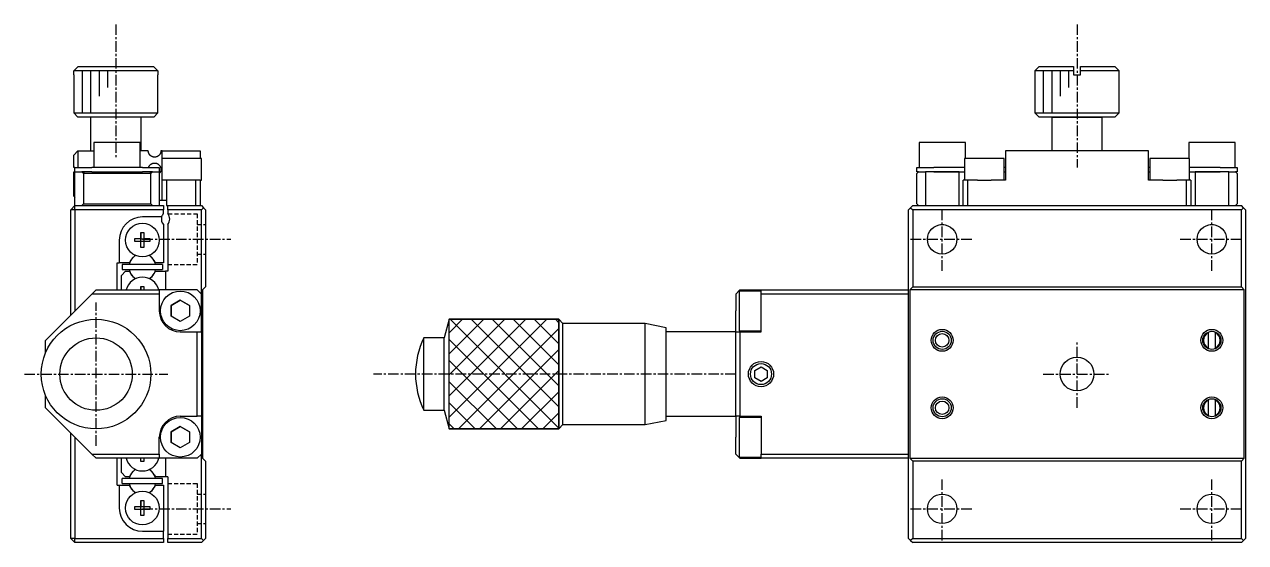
# Model space of a CAD drawing. Extents: x 10 to 365, y 10 to 240.
# Drawn here: x 220.2 to 365.2, y 121.8 to 183.2 of the extents above; entities that cross this region are included whole.
import ezdxf

# ---------------------------------------------------------------- set-up
doc = ezdxf.new("R2010")
doc.units = 0
doc.linetypes.add('CENTER', pattern=[2, 1.25, -0.25, 0.25, -0.25])
doc.linetypes.add('DASHED', pattern=[0.75, 0.5, -0.25])
doc.layers.get('0').update_dxf_attribs({"linetype": 'CONTINUOUS'})
doc.layers.add('CENTER', color=1, linetype='CENTER')

msp = doc.modelspace()

# ---------------------------------------------------------------- linework, layer by layer
at = {"color": 7, "linetype": 'CONTINUOUS'}
for p, q in [((226.116025, 177.75), (226.617813, 178.25)), ((226.617813, 178.25), (235.582186, 178.25)), ((235.582186, 178.25), (236.083974, 177.75)), ((340.655074, 178.25), (340.155074, 177.75)), ((340.655074, 178.25), (344.755074, 178.25)), ((344.755074, 178.25), (344.755074, 177.75)), ((345.555074, 178.25), (349.655074, 178.25)), ((345.555074, 177.75), (345.555074, 178.25)), ((350.155074, 177.75), (349.655074, 178.25)), ((226.099999, 177.25), (226.116025, 177.25)), ((226.099999, 177.25), (226.099999, 172.75)), ((236.083974, 177.75), (226.116025, 177.75)), ((226.116025, 177.25), (226.116025, 177.75)), ((236.083974, 177.75), (236.083974, 177.25)), ((236.083974, 177.25), (236.099999, 177.25)), ((236.099999, 172.75), (236.099999, 177.25)), ((344.755074, 177.75), (340.155074, 177.75)), ((340.155074, 177.75), (340.155074, 172.75)), ((344.755074, 177.75), (344.755074, 177.25)), ((344.755074, 177.25), (345.555074, 177.25)), ((350.155074, 177.75), (345.555074, 177.75)), ((345.555074, 177.25), (345.555074, 177.75)), ((350.155074, 172.75), (350.155074, 177.75)), ((226.099999, 172.75), (236.099999, 172.75)), ((226.099999, 172.75), (226.599999, 172.25)), ((235.599999, 172.25), (236.099999, 172.75)), ((340.155074, 172.75), (345.155074, 172.75)), ((340.155074, 172.75), (340.655074, 172.25)), ((345.155074, 172.75), (350.155074, 172.75)), ((349.655074, 172.25), (350.155074, 172.75)), ((235.599999, 172.25), (226.599999, 172.25)), ((228.099999, 172.25), (228.099999, 168.25)), ((234.099999, 168.25), (234.099999, 172.25)), ((342.155074, 172.25), (340.655074, 172.25)), ((345.155074, 172.25), (340.655074, 172.25)), ((348.155074, 172.25), (342.155074, 172.25)), ((342.155074, 172.25), (345.155074, 172.25)), ((342.155074, 172.25), (342.155074, 168.25)), ((349.655074, 172.25), (345.155074, 172.25)), ((345.155074, 172.25), (348.155074, 172.25)), ((349.655074, 172.25), (348.155074, 172.25)), ((348.155074, 168.25), (348.155074, 172.25)), ((226.6, 168.25), (226.1, 167.75)), ((226.6, 168.25), (226.6, 166.25)), ((226.6, 168.25), (228.499999, 168.25)), ((233.999999, 169.25), (228.499999, 169.25)), ((228.499999, 169.25), (228.499999, 166.25)), ((233.999999, 166.25), (233.999999, 169.25)), ((234.95, 168.25), (233.999999, 168.25)), ((234.950794, 168.215506), (234.95, 168.25)), ((234.953171, 168.181104), (234.950794, 168.215506)), ((234.957073, 168.14724), (234.953171, 168.181104)), ((234.962499, 168.113642), (234.957073, 168.14724)), ((234.966837, 168.091975), (234.962499, 168.113642)), ((234.971802, 168.070479), (234.966837, 168.091975)), ((236.434868, 168.100104), (236.430973, 168.082135)), ((236.437492, 168.113601), (236.434868, 168.100104)), ((236.439916, 168.127432), (236.437492, 168.113601)), ((236.442121, 168.141581), (236.439916, 168.127432)), ((236.444089, 168.156031), (236.442121, 168.141581)), ((236.44542, 168.167282), (236.444089, 168.156031)), ((236.446595, 168.178746), (236.44542, 168.167282)), ((236.447607, 168.190388), (236.446595, 168.178746)), ((236.44845, 168.20217), (236.447607, 168.190388)), ((236.449118, 168.214059), (236.44845, 168.20217)), ((236.449603, 168.226017), (236.449118, 168.214059)), ((236.449899, 168.238009), (236.449603, 168.226017)), ((236.45, 168.25), (236.449899, 168.238009)), ((236.6, 168.25), (236.45, 168.25)), ((236.6, 168.25), (241.099999, 168.25)), ((236.6, 167.35), (236.6, 168.25)), ((241.099999, 168.25), (241.099999, 167.35)), ((329.155074, 169.25), (326.405074, 169.25)), ((326.405074, 169.25), (326.405074, 166.25)), ((331.905074, 169.25), (329.155074, 169.25)), ((331.905074, 167.35), (331.905074, 169.25)), ((343.905074, 168.25), (336.655074, 168.25)), ((336.655074, 168.25), (336.655074, 164.75)), ((346.405074, 168.25), (343.905074, 168.25)), ((353.655074, 168.25), (346.405074, 168.25)), ((353.655074, 164.75), (353.655074, 168.25)), ((361.155074, 169.25), (358.405074, 169.25)), ((358.405074, 169.25), (358.405074, 167.35)), ((363.905074, 169.25), (361.155074, 169.25)), ((363.905074, 166.25), (363.905074, 169.25)), ((226.1, 166.25), (226.1, 167.75)), ((234.978933, 168.043696), (234.971802, 168.070479)), ((234.987029, 168.017253), (234.978933, 168.043696)), ((234.996059, 167.991218), (234.987029, 168.017253)), ((235.005827, 167.966057), (234.996059, 167.991218)), ((235.016456, 167.941346), (235.005827, 167.966057)), ((235.02791, 167.91714), (235.016456, 167.941346)), ((235.037375, 167.898676), (235.02791, 167.91714)), ((235.047309, 167.880548), (235.037375, 167.898676)), ((235.059594, 167.859642), (235.047309, 167.880548)), ((235.072486, 167.839238), (235.059594, 167.859642)), ((235.08595, 167.819369), (235.072486, 167.839238)), ((235.10688, 167.79097), (235.08595, 167.819369)), ((235.128919, 167.763824), (235.10688, 167.79097)), ((235.147705, 167.742586), (235.128919, 167.763824)), ((235.167125, 167.722228), (235.147705, 167.742586)), ((235.18711, 167.702785), (235.167125, 167.722228)), ((235.205345, 167.686247), (235.18711, 167.702785)), ((235.223957, 167.670445), (235.205345, 167.686247)), ((235.221297, 166.62736), (235.243162, 166.64481)), ((235.250023, 167.649983), (235.223957, 167.670445)), ((235.243162, 166.64481), (235.265432, 166.66127)), ((235.276639, 167.630916), (235.250023, 167.649983)), ((235.265432, 166.66127), (235.296002, 166.681888)), ((235.303461, 167.613402), (235.276639, 167.630916)), ((235.296002, 166.681888), (235.327106, 166.700729)), ((235.330656, 167.597248), (235.303461, 167.613402)), ((235.327106, 166.700729), (235.358592, 166.717788)), ((235.357834, 167.5826), (235.330656, 167.597248)), ((235.385228, 167.569251), (235.357834, 167.5826)), ((235.358592, 166.717788), (235.382654, 166.729553)), ((235.382654, 166.729553), (235.406837, 166.74033)), ((235.412545, 167.557274), (235.385228, 167.569251)), ((235.406837, 166.74033), (235.437942, 166.752726)), ((235.439949, 167.546527), (235.412545, 167.557274)), ((235.437942, 166.752726), (235.469107, 166.763574)), ((235.461195, 167.539034), (235.439949, 167.546527)), ((235.482436, 167.532249), (235.461195, 167.539034)), ((235.469107, 166.763574), (235.500231, 166.772906)), ((235.513295, 167.523611), (235.482436, 167.532249)), ((235.500231, 166.772906), (235.538799, 166.782471)), ((235.544043, 167.516395), (235.513295, 167.523611)), ((235.538799, 166.782471), (235.577102, 166.789862)), ((235.574602, 167.510557), (235.544043, 167.516395)), ((235.619514, 167.504331), (235.574602, 167.510557)), ((235.577102, 166.789862), (235.61127, 166.794733)), ((235.61127, 166.794733), (235.645077, 166.797986)), ((235.663777, 167.500875), (235.619514, 167.504331)), ((235.645077, 166.797986), (235.678635, 166.799696)), ((235.70311, 167.500006), (235.663777, 167.500875)), ((235.678635, 166.799696), (235.72232, 166.799668)), ((235.731811, 167.500675), (235.70311, 167.500006)), ((235.72232, 166.799668), (235.76535, 166.797147)), ((235.773857, 167.503645), (235.731811, 167.500675)), ((235.76535, 166.797147), (235.807374, 166.792274)), ((235.814921, 167.508857), (235.773857, 167.503645)), ((235.807374, 166.792274), (235.848815, 166.785088)), ((235.86744, 167.51893), (235.814921, 167.508857)), ((235.848815, 166.785088), (235.889115, 166.775765)), ((235.918068, 167.532402), (235.86744, 167.51893)), ((235.889115, 166.775765), (235.928666, 166.764291)), ((235.966023, 167.548764), (235.918068, 167.532402)), ((235.928666, 166.764291), (235.966984, 166.75087)), ((236.012035, 167.567993), (235.966023, 167.548764)), ((235.966984, 166.75087), (236.004227, 166.735526)), ((236.004227, 166.735526), (236.049866, 166.713396)), ((236.055619, 167.58967), (236.012035, 167.567993)), ((236.049866, 166.713396), (236.093655, 166.688386)), ((236.097258, 167.613851), (236.055619, 167.58967)), ((236.093655, 166.688386), (236.135309, 166.660742)), ((236.135772, 167.639588), (236.097258, 167.613851)), ((236.135309, 166.660742), (236.175286, 166.630176)), ((236.172447, 167.667511), (236.135772, 167.639588)), ((236.207013, 167.697335), (236.172447, 167.667511)), ((236.239764, 167.729275), (236.207013, 167.697335)), ((236.270378, 167.762998), (236.239764, 167.729275)), ((236.299194, 167.798928), (236.270378, 167.762998)), ((236.325957, 167.836862), (236.299194, 167.798928)), ((236.350879, 167.877367), (236.325957, 167.836862)), ((236.364734, 167.902677), (236.350879, 167.877367)), ((236.377895, 167.929122), (236.364734, 167.902677)), ((236.390319, 167.956812), (236.377895, 167.929122)), ((236.399022, 167.978203), (236.390319, 167.956812)), ((236.407277, 168.000461), (236.399022, 167.978203)), ((236.415035, 168.023658), (236.407277, 168.000461)), ((236.422248, 168.047867), (236.415035, 168.023658)), ((236.426755, 168.064727), (236.422248, 168.047867)), ((236.430973, 168.082135), (236.426755, 168.064727)), ((241.249999, 167.35), (236.549999, 167.35)), ((236.549999, 167.35), (236.549999, 164.75)), ((241.249999, 164.75), (241.249999, 167.35)), ((334.155074, 167.35), (331.805074, 167.35)), ((331.805074, 167.35), (331.805074, 164.75)), ((336.505074, 167.35), (334.155074, 167.35)), ((336.505074, 164.75), (336.505074, 167.35)), ((356.155074, 167.35), (353.805074, 167.35)), ((353.805074, 167.35), (353.805074, 164.75)), ((358.505074, 167.35), (356.155074, 167.35)), ((358.505074, 164.75), (358.505074, 167.35)), ((226.25, 166.25), (226.1, 166.25)), ((226.1, 162.85), (226.1, 165.75)), ((226.1, 165.75), (226.249999, 165.75)), ((226.249999, 161.75), (226.249999, 165.75)), ((226.249999, 165.75), (227.049999, 165.75)), ((226.25, 165.75), (226.25, 166.25)), ((226.25, 166.25), (228.25, 166.25)), ((227.249999, 165.55), (227.049999, 165.75)), ((227.049999, 165.75), (227.37822, 165.75)), ((227.37822, 165.75), (227.049999, 165.75)), ((235.249999, 165.55), (227.249999, 165.55)), ((227.249999, 165.55), (227.249999, 161.95)), ((228.25, 165.75), (227.37822, 165.75)), ((234.249999, 166.25), (228.25, 166.25)), ((228.25, 165.75), (234.249999, 165.75)), ((234.249999, 166.25), (236.249999, 166.25)), ((235.121779, 165.75), (234.249999, 165.75)), ((234.977158, 166.25), (234.984773, 166.275719)), ((234.984773, 166.275719), (234.993279, 166.301087)), ((234.993279, 166.301087), (235.002648, 166.326046)), ((235.002648, 166.326046), (235.012046, 166.348695)), ((235.012046, 166.348695), (235.022144, 166.370953)), ((235.022144, 166.370953), (235.032913, 166.392777)), ((235.032913, 166.392777), (235.045711, 166.416612)), ((235.045711, 166.416612), (235.059292, 166.439862)), ((235.059292, 166.439862), (235.073612, 166.462478)), ((235.073612, 166.462478), (235.088172, 166.483781)), ((235.088172, 166.483781), (235.103366, 166.504453)), ((235.103366, 166.504453), (235.119149, 166.524461)), ((235.119149, 166.524461), (235.141865, 166.550984)), ((235.121779, 165.75), (235.449999, 165.75)), ((235.449999, 165.75), (235.121779, 165.75)), ((235.141865, 166.550984), (235.165548, 166.576176)), ((235.165548, 166.576176), (235.183702, 166.594)), ((235.183702, 166.594), (235.202302, 166.611067)), ((235.202302, 166.611067), (235.221297, 166.62736)), ((235.449999, 165.75), (235.249999, 165.55)), ((235.249999, 161.95), (235.249999, 165.55)), ((235.449999, 165.75), (236.249999, 165.75)), ((236.175286, 166.630176), (236.213069, 166.597047)), ((236.213069, 166.597047), (236.249068, 166.560908)), ((236.249068, 166.560908), (236.282804, 166.522059)), ((236.249999, 166.25), (236.249999, 165.75)), ((236.249999, 165.75), (236.249999, 161.75)), ((236.25787, 165.548717), (236.250186, 165.540299)), ((236.289732, 165.586626), (236.25787, 165.548717)), ((236.282804, 166.522059), (236.314432, 166.480084)), ((236.319311, 165.626971), (236.289732, 165.586626)), ((236.314432, 166.480084), (236.333088, 166.452117)), ((236.338003, 165.655725), (236.319311, 165.626971)), ((236.333088, 166.452117), (236.350831, 166.42272)), ((236.355702, 165.685921), (236.338003, 165.655725)), ((236.350831, 166.42272), (236.367582, 166.39181)), ((236.36899, 165.710948), (236.355702, 165.685921)), ((236.367582, 166.39181), (236.38334, 166.359104)), ((236.381609, 165.737089), (236.36899, 165.710948)), ((236.393515, 165.764455), (236.381609, 165.737089)), ((236.38334, 166.359104), (236.390783, 166.342094)), ((236.390783, 166.342094), (236.397936, 166.324563)), ((236.402731, 165.787946), (236.393515, 165.764455)), ((236.397936, 166.324563), (236.407074, 166.300101)), ((236.4114, 165.812486), (236.402731, 165.787946)), ((236.407074, 166.300101), (236.415618, 166.274488)), ((236.419462, 165.838166), (236.4114, 165.812486)), ((236.415618, 166.274488), (236.423494, 166.247624)), ((236.424201, 165.854979), (236.419462, 165.838166)), ((236.423494, 166.247624), (236.427211, 166.233475)), ((236.428667, 165.872387), (236.424201, 165.854979)), ((236.427211, 166.233475), (236.430724, 166.218943)), ((236.43282, 165.890383), (236.428667, 165.872387)), ((236.430724, 166.218943), (236.434014, 166.20402)), ((236.436621, 165.908964), (236.43282, 165.890383)), ((236.434014, 166.20402), (236.436661, 166.190808)), ((236.440032, 165.928126), (236.436621, 165.908964)), ((236.436661, 166.190808), (236.439122, 166.177251)), ((236.439122, 166.177251), (236.441377, 166.16337)), ((236.443012, 165.947864), (236.440032, 165.928126)), ((236.441377, 166.16337), (236.443408, 166.14919)), ((236.444638, 165.960507), (236.443012, 165.947864)), ((236.443408, 166.14919), (236.445196, 166.134734)), ((236.446071, 165.973411), (236.444638, 165.960507)), ((236.445196, 166.134734), (236.446723, 166.120024)), ((236.4473, 165.986533), (236.446071, 165.973411)), ((236.446723, 166.120024), (236.447694, 166.108695)), ((236.448312, 165.999828), (236.4473, 165.986533)), ((236.447694, 166.108695), (236.448499, 166.097191)), ((236.449096, 166.013254), (236.448312, 165.999828)), ((236.448499, 166.097191), (236.449134, 166.085554)), ((236.44964, 166.026766), (236.449096, 166.013254)), ((236.449134, 166.085554), (236.449596, 166.073823)), ((236.449596, 166.073823), (236.449881, 166.062039)), ((236.449906, 166.03847), (236.44964, 166.026766)), ((236.449881, 166.062039), (236.449985, 166.050241)), ((236.449985, 166.050241), (236.449906, 166.03847)), ((326.155074, 165.75), (326.155074, 166.25)), ((326.155074, 166.25), (328.155074, 166.25)), ((326.355074, 165.75), (326.155074, 165.55)), ((326.355074, 165.75), (326.155074, 165.75)), ((326.155074, 161.95), (326.155074, 165.55)), ((326.355074, 165.75), (327.155074, 165.75)), ((327.155074, 165.75), (327.155074, 161.75)), ((328.155074, 165.75), (327.155074, 165.75)), ((328.155074, 165.75), (327.155074, 165.75)), ((331.805074, 166.25), (328.155074, 166.25)), ((331.155074, 165.75), (328.155074, 165.75)), ((328.155074, 165.75), (331.155074, 165.75)), ((331.155074, 161.75), (331.155074, 165.75)), ((331.155074, 165.75), (331.805074, 165.75)), ((336.655074, 166.25), (336.505074, 166.25)), ((336.505074, 165.75), (336.655074, 165.75)), ((353.805074, 166.25), (353.655074, 166.25)), ((353.655074, 165.75), (353.805074, 165.75)), ((362.155074, 166.25), (358.505074, 166.25)), ((358.505074, 165.75), (359.155074, 165.75)), ((359.155074, 165.75), (359.155074, 161.75)), ((362.155074, 165.75), (359.155074, 165.75)), ((359.155074, 165.75), (362.155074, 165.75)), ((362.155074, 166.25), (364.155074, 166.25)), ((363.155074, 165.75), (362.155074, 165.75)), ((363.155074, 165.75), (362.155074, 165.75)), ((363.155074, 165.75), (363.955074, 165.75)), ((363.155074, 161.75), (363.155074, 165.75)), ((364.155074, 165.55), (363.955074, 165.75)), ((364.155074, 165.75), (363.955074, 165.75)), ((364.155074, 166.25), (364.155074, 165.75)), ((364.155074, 165.55), (364.155074, 161.95)), ((236.549999, 164.75), (236.6, 164.75)), ((236.6, 162.35), (236.6, 164.75)), ((237.1, 164.75), (236.6, 164.75)), ((237.1, 164.75), (237.1, 162.35)), ((240.599999, 164.75), (237.1, 164.75)), ((240.599999, 161.75), (240.599999, 164.75)), ((241.099999, 164.75), (240.599999, 164.75)), ((241.099999, 164.75), (241.249999, 164.75)), ((241.099999, 164.75), (241.099999, 161.75)), ((331.655074, 161.75), (331.655074, 164.75)), ((332.155074, 164.75), (331.655074, 164.75)), ((332.155074, 164.75), (332.155074, 161.75)), ((333.328938, 164.75), (332.155074, 164.75)), ((333.328938, 164.75), (334.155074, 164.75)), ((334.155074, 164.75), (334.98121, 164.75)), ((336.655074, 164.75), (334.98121, 164.75)), ((355.328938, 164.75), (353.655074, 164.75)), ((355.328938, 164.75), (356.155074, 164.75)), ((356.155074, 164.75), (356.98121, 164.75)), ((358.155074, 164.75), (356.98121, 164.75)), ((358.155074, 161.75), (358.155074, 164.75)), ((358.655074, 164.75), (358.155074, 164.75)), ((358.655074, 164.75), (358.655074, 161.75)), ((226.1, 162.85), (226.249999, 162.7)), ((236.6, 162.35), (236.25, 162.35)), ((237.1, 162.35), (236.6, 162.35)), ((237.1, 162.35), (237.1, 161.75)), ((226.249999, 161.75), (225.749999, 161.25)), ((226.249999, 161.25), (225.749999, 161.25)), ((225.749999, 148.75), (225.749999, 161.25)), ((226.249999, 161.25), (226.249999, 161.75)), ((226.249999, 161.75), (236.749999, 161.75)), ((236.749999, 161.25), (226.249999, 161.25)), ((226.249999, 161.25), (226.249999, 149.25)), ((227.049999, 161.75), (227.249999, 161.95)), ((227.249999, 161.95), (235.249999, 161.95)), ((235.249999, 161.95), (235.449999, 161.75)), ((236.749999, 161.75), (236.749999, 161.25)), ((236.749999, 160.811438), (236.749999, 161.25)), ((237.1, 161.75), (237.249999, 161.75)), ((237.249999, 161.75), (241.249999, 161.75)), ((237.249999, 161.25), (237.249999, 161.75)), ((237.249999, 161.25), (237.249999, 160.811438)), ((241.249999, 161.25), (237.249999, 161.25)), ((241.249999, 161.75), (241.499999, 161.5)), ((241.499999, 161.5), (241.249999, 161.25)), ((241.249999, 151.25), (241.249999, 161.25)), ((241.499999, 161.5), (241.749999, 161.25)), ((241.749999, 161.25), (241.749999, 152.1)), ((325.405074, 161.5), (325.155074, 161.25)), ((325.155074, 151.25), (325.155074, 161.25)), ((325.655074, 161.75), (325.405074, 161.5)), ((325.405074, 161.5), (325.655074, 161.25)), ((325.655074, 161.75), (364.655074, 161.75)), ((364.655074, 161.25), (325.655074, 161.25)), ((325.655074, 161.25), (325.655074, 152.1)), ((326.155074, 161.95), (326.355074, 161.75)), ((363.955074, 161.75), (364.155074, 161.95)), ((364.905074, 161.5), (364.655074, 161.75)), ((364.905074, 161.5), (364.655074, 161.25)), ((364.655074, 152.1), (364.655074, 161.25)), ((365.155074, 161.25), (364.905074, 161.5)), ((365.155074, 161.25), (365.155074, 122.25)), ((236.531754, 160.4), (234.249999, 160.4)), ((236.749999, 159.488562), (236.749999, 154.95)), ((237.249999, 159.488562), (237.249999, 153.95)), ((328.95532, 159.488562), (329.354828, 159.488562)), ((360.95532, 159.488562), (361.354828, 159.488562)), ((234.069999, 158.536361), (234.429999, 158.536361)), ((234.069999, 157.83), (234.069999, 158.536361)), ((234.069999, 158.536361), (234.069999, 157.83)), ((234.429999, 158.536361), (234.429999, 157.83)), ((231.499999, 157.65), (231.499999, 154.95)), ((233.363638, 157.47), (233.363638, 157.83)), ((233.363638, 157.83), (234.069999, 157.83)), ((234.069999, 157.47), (233.363638, 157.47)), ((234.080372, 157.819628), (234.069999, 157.83)), ((234.080372, 157.480372), (234.069999, 157.47)), ((234.069999, 156.763639), (234.069999, 157.47)), ((234.069999, 156.763639), (234.069999, 157.47)), ((234.429999, 156.763639), (234.069999, 156.763639)), ((234.080372, 157.819628), (234.419627, 157.819628)), ((234.080372, 157.480372), (234.080372, 157.819628)), ((234.419627, 157.480372), (234.080372, 157.480372)), ((234.419627, 157.819628), (234.429999, 157.83)), ((234.419627, 157.819628), (234.419627, 157.480372)), ((234.419627, 157.480372), (234.429999, 157.47)), ((234.429999, 157.83), (235.136361, 157.83)), ((234.429999, 157.47), (234.429999, 156.763639)), ((235.136361, 157.47), (234.429999, 157.47)), ((235.136361, 157.83), (235.136361, 157.47)), ((232.84936, 155.210095), (232.699194, 154.95)), ((235.800805, 154.95), (235.650639, 155.210095)), ((231.249999, 154.95), (231.499999, 154.95)), ((231.249999, 151.75), (231.249999, 154.95)), ((232.699194, 154.95), (231.499999, 154.95)), ((232.249999, 153.95), (231.749999, 153.45)), ((231.85, 154.75), (231.85, 154.15)), ((236.649999, 154.75), (231.85, 154.75)), ((231.85, 154.15), (236.649999, 154.15)), ((232.249999, 153.95), (232.699194, 153.95)), ((232.699194, 153.95), (232.84936, 153.689905)), ((235.650639, 153.689905), (235.800805, 153.95)), ((236.749999, 154.95), (235.800805, 154.95)), ((235.800805, 153.95), (236.999999, 153.95)), ((236.649999, 154.75), (236.649999, 154.15)), ((236.999999, 153.95), (236.999999, 151.75)), ((237.249999, 153.95), (236.999999, 153.95)), ((231.749999, 151.75), (231.749999, 153.45)), ((228.25, 151.25), (222.75, 145.75)), ((228.25, 151.25), (228.75, 151.75)), ((236.25, 151.25), (228.25, 151.25)), ((228.75, 151.75), (236.25, 151.75)), ((234.069999, 152.136361), (234.429999, 152.136361)), ((234.069999, 151.75), (234.069999, 152.136361)), ((234.069999, 152.136361), (234.069999, 151.75)), ((234.429999, 152.136361), (234.429999, 151.716476)), ((236.25, 151.75), (236.25, 151.25)), ((240.749999, 151.75), (236.25, 151.75)), ((236.25, 151.25), (236.25, 149.25)), ((241.249999, 151.25), (240.749999, 151.75)), ((241.249999, 146.75), (241.249999, 151.25)), ((241.399999, 151.75), (241.749999, 152.1)), ((241.399999, 151.75), (241.399999, 131.75)), ((305.155074, 151.75), (304.655074, 151.25)), ((304.655074, 151.25), (304.655074, 149.25)), ((305.055074, 151.6), (305.055074, 149.25)), ((307.655074, 151.6), (305.055074, 151.6)), ((305.155074, 151.75), (307.655074, 151.75)), ((307.655074, 151.25), (307.655074, 151.75)), ((307.655074, 151.75), (325.155074, 151.75)), ((307.655074, 146.75), (307.655074, 151.25)), ((325.155074, 151.25), (307.655074, 151.25)), ((325.155074, 132.25), (325.155074, 151.25)), ((325.155074, 132.25), (325.155074, 151.25)), ((325.305074, 151.75), (325.655074, 152.1)), ((365.005074, 151.75), (325.305074, 151.75)), ((325.305074, 151.75), (325.305074, 131.75)), ((325.655074, 152.1), (364.655074, 152.1)), ((364.655074, 152.1), (365.005074, 151.75)), ((365.005074, 131.75), (365.005074, 151.75)), ((237.649999, 149.885085), (238.749999, 150.520171)), ((238.749999, 150.520171), (237.649999, 149.885085)), ((237.649999, 148.614915), (237.649999, 149.885085)), ((237.649999, 149.885085), (237.649999, 148.614915)), ((238.749999, 150.520171), (239.849999, 149.885085)), ((239.849999, 149.885085), (238.749999, 150.520171)), ((239.849999, 149.885085), (239.849999, 148.614915)), ((238.749999, 147.979829), (237.649999, 148.614915)), ((239.849999, 148.614915), (238.749999, 147.979829)), ((270.655067, 148.249999), (270.065579, 146.05)), ((270.655067, 148.249999), (283.655068, 148.249999)), ((270.655067, 135.250001), (270.655067, 148.249999)), ((283.655068, 141.750138), (283.655068, 148.249999)), ((284.15507, 147.749996), (283.655068, 148.249999)), ((283.655068, 148.249999), (283.655068, 135.250001)), ((304.655074, 146.75), (304.655074, 149.25)), ((305.055074, 149.25), (305.055074, 146.9)), ((238.749999, 146.75), (240.749999, 146.75)), ((240.749999, 136.75), (240.749999, 146.75)), ((240.749999, 146.75), (241.249999, 146.75)), ((241.249999, 146.75), (241.249999, 136.75)), ((284.15507, 141.750127), (284.15507, 147.749996)), ((293.905075, 147.749996), (284.15507, 147.749996)), ((293.905075, 141.750127), (293.905075, 147.749996)), ((296.405074, 147.249997), (293.905075, 147.749996)), ((296.405074, 141.750116), (296.405074, 147.249997)), ((304.655074, 146.75), (296.405074, 146.75)), ((304.655074, 136.75), (304.655074, 146.75)), ((304.655074, 146.75), (305.155074, 146.75)), ((305.055074, 146.9), (307.655074, 146.9)), ((305.155074, 146.75), (305.155074, 136.75)), ((305.155074, 146.75), (307.655074, 146.75)), ((360.755074, 146.748389), (360.755074, 146.666515)), ((360.755074, 144.833485), (360.755074, 146.666515)), ((361.555074, 146.666515), (361.555074, 146.748389)), ((361.555074, 146.666515), (361.555074, 144.833485)), ((222.75, 144.249997), (222.75, 145.75)), ((267.655068, 141.750091), (267.655068, 146.05)), ((270.065579, 146.05), (267.655068, 146.05)), ((270.065579, 141.750091), (270.065579, 146.05)), ((360.755074, 144.833485), (360.755074, 144.751611)), ((361.555074, 144.751611), (361.555074, 144.833485)), ((306.905074, 142.183013), (307.655074, 142.616025)), ((306.905074, 141.316987), (306.905074, 142.183013)), ((307.655074, 142.616025), (308.405074, 142.183013)), ((308.405074, 142.183013), (308.405074, 141.316987)), ((267.655068, 137.45), (267.655068, 141.750091)), ((270.065579, 137.45), (270.065579, 141.750091)), ((270.655067, 135.250001), (270.655067, 141.750138)), ((284.15507, 135.750004), (284.15507, 141.750127)), ((293.905075, 135.750004), (293.905075, 141.750127)), ((296.405074, 136.250003), (296.405074, 141.750116)), ((307.655074, 140.883975), (306.905074, 141.316987)), ((308.405074, 141.316987), (307.655074, 140.883975)), ((222.75, 137.75), (222.75, 139.250003)), ((222.75, 137.75), (228.25, 132.25)), ((360.755074, 138.748389), (360.755074, 138.666515)), ((360.755074, 136.833485), (360.755074, 138.666515)), ((361.555074, 138.666515), (361.555074, 138.748389)), ((361.555074, 138.666515), (361.555074, 136.833485)), ((238.749999, 136.75), (240.749999, 136.75)), ((241.249999, 136.75), (240.749999, 136.75)), ((241.249999, 136.75), (241.249999, 132.25)), ((267.655068, 137.45), (270.065579, 137.45)), ((270.065579, 137.45), (270.655067, 135.250001)), ((293.905075, 135.750004), (296.405074, 136.250003)), ((296.405074, 136.75), (304.655074, 136.75)), ((305.155074, 136.75), (304.655074, 136.75)), ((304.655074, 136.75), (304.655074, 134.25)), ((305.055074, 136.6), (305.055074, 134.25)), ((307.655074, 136.6), (305.055074, 136.6)), ((305.155074, 136.75), (307.655074, 136.75)), ((307.655074, 136.75), (307.655074, 132.25)), ((360.755074, 136.833485), (360.755074, 136.751611)), ((361.555074, 136.751611), (361.555074, 136.833485)), ((237.649999, 134.885085), (238.749999, 135.520171)), ((238.749999, 135.520171), (237.649999, 134.885085)), ((237.649999, 133.614915), (237.649999, 134.885085)), ((237.649999, 134.885085), (237.649999, 133.614915)), ((238.749999, 135.520171), (239.849999, 134.885085)), ((239.849999, 134.885085), (238.749999, 135.520171)), ((239.849999, 134.885085), (239.849999, 133.614915)), ((283.655068, 135.250001), (270.655067, 135.250001)), ((283.655068, 135.250001), (284.15507, 135.750004)), ((284.15507, 135.750004), (293.905075, 135.750004)), ((225.749999, 122.25), (225.749999, 134.75)), ((226.249999, 134.25), (226.249999, 122.25)), ((236.25, 132.25), (236.25, 134.25)), ((238.749999, 132.979829), (237.649999, 133.614915)), ((239.849999, 133.614915), (238.749999, 132.979829)), ((304.655074, 132.25), (304.655074, 134.25)), ((305.055074, 134.25), (305.055074, 131.9)), ((228.25, 132.25), (236.25, 132.25)), ((228.75, 131.75), (228.25, 132.25)), ((236.25, 132.25), (236.25, 131.75)), ((240.749999, 131.75), (241.249999, 132.25)), ((241.249999, 122.25), (241.249999, 132.25)), ((304.655074, 132.25), (305.155074, 131.75)), ((305.055074, 131.9), (307.655074, 131.9)), ((307.655074, 132.25), (325.155074, 132.25)), ((307.655074, 131.75), (307.655074, 132.25)), ((325.155074, 122.25), (325.155074, 132.25)), ((236.25, 131.75), (228.75, 131.75)), ((231.249999, 128.55), (231.249999, 131.75)), ((231.749999, 130.05), (231.749999, 131.75)), ((234.069999, 131.363639), (234.069999, 131.75)), ((234.069999, 131.363639), (234.069999, 131.75)), ((234.429999, 131.363639), (234.069999, 131.363639)), ((234.429999, 131.783524), (234.429999, 131.363639)), ((240.749999, 131.75), (236.25, 131.75)), ((236.999999, 131.75), (236.999999, 129.55)), ((241.749999, 131.4), (241.399999, 131.75)), ((241.749999, 131.4), (241.749999, 122.25)), ((305.155074, 131.75), (307.655074, 131.75)), ((325.155074, 131.75), (307.655074, 131.75)), ((325.655074, 131.4), (325.305074, 131.75)), ((325.305074, 131.75), (365.005074, 131.75)), ((325.655074, 131.4), (325.655074, 122.25)), ((364.655074, 131.4), (325.655074, 131.4)), ((365.005074, 131.75), (364.655074, 131.4)), ((364.655074, 122.25), (364.655074, 131.4)), ((231.749999, 130.05), (232.249999, 129.55)), ((231.85, 128.75), (231.85, 129.35)), ((236.649999, 129.35), (231.85, 129.35)), ((232.699194, 129.55), (232.249999, 129.55)), ((232.699194, 129.55), (232.84936, 129.810095)), ((235.650639, 129.810095), (235.800805, 129.55)), ((236.999999, 129.55), (235.800805, 129.55)), ((236.649999, 128.75), (236.649999, 129.35)), ((237.249999, 129.55), (236.999999, 129.55)), ((237.249999, 129.55), (237.249999, 122.25)), ((231.249999, 128.55), (231.499999, 128.55)), ((231.499999, 128.55), (231.499999, 125.85)), ((231.499999, 128.55), (232.699194, 128.55)), ((231.85, 128.75), (236.649999, 128.75)), ((232.84936, 128.289905), (232.699194, 128.55)), ((235.800805, 128.55), (235.650639, 128.289905)), ((235.800805, 128.55), (236.749999, 128.55)), ((236.749999, 128.55), (236.749999, 123.1)), ((234.069999, 126.736361), (234.429999, 126.736361)), ((234.069999, 126.03), (234.069999, 126.736361)), ((234.069999, 126.736361), (234.069999, 126.03)), ((234.429999, 126.736361), (234.429999, 126.03)), ((233.363638, 125.67), (233.363638, 126.03)), ((233.363638, 126.03), (234.069999, 126.03)), ((234.069999, 125.67), (233.363638, 125.67)), ((234.080372, 126.019628), (234.069999, 126.03)), ((234.080372, 125.680372), (234.069999, 125.67)), ((234.069999, 124.963639), (234.069999, 125.67)), ((234.069999, 124.963639), (234.069999, 125.67)), ((234.429999, 124.963639), (234.069999, 124.963639)), ((234.080372, 126.019628), (234.419627, 126.019628)), ((234.080372, 125.680372), (234.080372, 126.019628)), ((234.419627, 125.680372), (234.080372, 125.680372)), ((234.419627, 126.019628), (234.429999, 126.03)), ((234.419627, 126.019628), (234.419627, 125.680372)), ((234.419627, 125.680372), (234.429999, 125.67)), ((234.429999, 126.03), (235.136361, 126.03)), ((234.429999, 125.67), (234.429999, 124.963639)), ((235.136361, 125.67), (234.429999, 125.67)), ((235.136361, 126.03), (235.136361, 125.67)), ((226.249999, 122.25), (225.749999, 122.25)), ((226.249999, 121.75), (225.749999, 122.25)), ((226.249999, 122.25), (236.749999, 122.25)), ((226.249999, 121.75), (226.249999, 122.25)), ((236.749999, 121.75), (226.249999, 121.75)), ((234.249999, 123.1), (236.749999, 123.1)), ((236.749999, 122.25), (236.749999, 123.1)), ((236.749999, 122.25), (236.749999, 121.75)), ((237.249999, 122.25), (241.249999, 122.25)), ((237.249999, 121.75), (237.249999, 122.25)), ((241.249999, 121.75), (237.249999, 121.75)), ((241.249999, 122.25), (241.499999, 122)), ((241.499999, 122), (241.249999, 121.75)), ((241.749999, 122.25), (241.499999, 122)), ((325.155074, 122.25), (325.405074, 122)), ((325.655074, 122.25), (325.405074, 122)), ((325.405074, 122), (325.655074, 121.75)), ((325.655074, 122.25), (364.655074, 122.25)), ((364.655074, 121.75), (325.655074, 121.75)), ((364.655074, 122.25), (364.905074, 122)), ((364.655074, 121.75), (364.905074, 122)), ((364.905074, 122), (365.155074, 122.25))]:
    msp.add_line(p, q, dxfattribs=at)
at = {"color": 3, "linetype": 'CONTINUOUS'}
for p, q in [((227.099999, 177.75), (227.099999, 172.75)), ((228.099999, 177.75), (228.099999, 172.75)), ((229.099999, 177.75), (229.099999, 174.75)), ((230.099999, 177.75), (230.099999, 175.75)), ((341.155074, 177.75), (341.155074, 172.75)), ((342.155074, 177.75), (342.155074, 172.75)), ((343.155074, 177.75), (343.155074, 174.75)), ((344.155074, 177.75), (344.155074, 175.75)), ((270.655067, 141.750138), (270.655067, 148.249999)), ((283.655068, 148.249999), (270.655067, 148.249999)), ((270.655067, 146.655067), (272.249999, 148.249999)), ((270.655067, 144.155067), (274.749999, 148.249999)), ((270.655067, 141.655067), (277.249999, 148.249999)), ((270.655067, 139.155067), (279.749999, 148.249999)), ((270.655067, 136.655067), (282.249999, 148.249999)), ((270.750001, 148.249999), (283.655068, 135.344932)), ((273.250001, 148.249999), (283.655068, 137.844932)), ((275.750001, 148.249999), (283.655068, 140.344932)), ((278.250001, 148.249999), (283.655068, 142.844932)), ((280.750001, 148.249999), (283.655068, 145.344932)), ((283.250001, 148.249999), (283.655068, 147.844932)), ((271.750001, 135.250001), (283.655068, 147.155068)), ((270.655067, 145.844933), (281.249999, 135.250001)), ((274.250001, 135.250001), (283.655068, 144.655068)), ((270.655067, 143.344933), (278.749999, 135.250001)), ((276.750001, 135.250001), (283.655068, 142.155068)), ((270.655067, 140.844933), (276.249999, 135.250001)), ((283.655068, 135.250001), (283.655068, 141.750138)), ((279.250001, 135.250001), (283.655068, 139.655068)), ((270.655067, 138.344933), (273.749999, 135.250001)), ((281.750001, 135.250001), (283.655068, 137.155068)), ((270.655067, 135.844933), (271.249999, 135.250001)), ((270.655067, 135.250001), (283.655068, 135.250001))]:
    msp.add_line(p, q, dxfattribs=at)
at = {"color": 3, "linetype": 'DASHED'}
for p, q in [((237.299999, 160.75), (240.749999, 160.75)), ((240.749999, 160.75), (240.749999, 154.75)), ((240.749999, 159.5), (241.749999, 159.5)), ((240.749999, 156), (241.749999, 156)), ((237.249999, 154.75), (240.749999, 154.75)), ((237.249999, 128.75), (240.749999, 128.75)), ((240.749999, 128.75), (240.749999, 122.75)), ((240.749999, 127.5), (241.749999, 127.5)), ((240.749999, 124), (241.749999, 124)), ((237.249999, 122.75), (240.749999, 122.75))]:
    msp.add_line(p, q, dxfattribs=at)
at = {"color": 7, "linetype": 'CONTINUOUS'}
for centre, radius in [((234.249999, 157.65), 2), ((329.155074, 157.75), 1.75), ((361.155074, 157.75), 1.75), ((238.749999, 149.25), 2.35), ((228.749999, 141.75), 6.499999), ((329.155074, 145.75), 1.075), ((329.155074, 145.75), 0.8), ((361.155074, 145.75), 1.075), ((228.749999, 141.75), 4.3), ((345.155074, 141.75), 2), ((307.655074, 141.75), 1.25), ((329.155074, 137.75), 1.075), ((329.155074, 137.75), 0.8), ((361.155074, 137.75), 1.075), ((238.749999, 134.25), 2.35), ((234.249999, 125.85), 2), ((329.155074, 125.75), 1.75), ((361.155074, 125.75), 1.75)]:
    msp.add_circle(centre, radius, dxfattribs=at)
at = {"color": 3, "linetype": 'CONTINUOUS'}
for centre, radius in [((329.155074, 145.75), 1.3), ((361.155074, 145.75), 1.3), ((307.655074, 141.75), 1.5), ((329.155074, 137.75), 1.3), ((361.155074, 137.75), 1.3)]:
    msp.add_circle(centre, radius, dxfattribs=at)
at = {"color": 7, "linetype": 'CONTINUOUS'}
for centre, radius, start, end in [((234.249999, 157.65), 2.75, 90, 180), ((237.499999, 160.15), 1, 165.522488, 221.409622), ((237.499999, 160.15), 1, 138.590378, 165.522488), ((236.499999, 160.15), 1, 318.590378, 41.409622), ((234.25, 154.449999), 1.5875, 135.000249, 169.10691), ((234.364904, 154.335095), 1.75, 121.881533, 150), ((234.25, 154.449999), 1.5875, 120.433182, 135.000249), ((234.25, 154.449999), 1.5875, 44.999751, 59.566818), ((234.135095, 154.335095), 1.75, 30, 58.118467), ((234.25, 154.449999), 1.5875, 10.89309, 44.999751), ((234.25, 154.449999), 1.5875, 190.893016, 225.000249), ((234.364904, 154.564905), 1.75, 210, 238.118467), ((234.135095, 154.564905), 1.75, 301.881533, 330), ((234.25, 154.449999), 1.5875, 314.999751, 349.106984), ((234.249999, 151.25), 2, 90, 165.522488), ((234.25, 154.449999), 1.5875, 225.000249, 239.566737), ((234.249999, 151.25), 2, 14.477512, 90), ((234.25, 154.449999), 1.5875, 300.433263, 314.999751), ((238.749999, 149.25), 2.5, 180, 270), ((361.155074, 145.75), 1, 113.578178, 246.421822), ((361.155074, 145.75), 1, 293.578178, 66.421822), ((276.400068, 141.749998), 9.745001, 153.816202, 206.183785), ((361.155074, 137.75), 1, 113.578178, 246.421822), ((361.155074, 137.75), 1, 293.578178, 66.421822), ((238.749999, 134.25), 2.5, 90, 180), ((234.249999, 132.25), 2, 194.477512, 345.522488), ((234.364904, 128.935095), 1.75, 121.881533, 150), ((234.25, 129.050001), 1.5875, 120.433263, 134.999751), ((234.25, 129.050001), 1.5875, 45.000249, 59.566737), ((234.135095, 128.935095), 1.75, 30, 58.118467), ((234.25, 129.050001), 1.5875, 134.999751, 169.106984), ((234.25, 129.050001), 1.5875, 10.893016, 45.000249), ((234.25, 129.050001), 1.5875, 190.89309, 224.999751), ((234.364904, 129.164905), 1.75, 210, 238.118467), ((234.25, 129.050001), 1.5875, 224.999751, 239.566818), ((234.25, 129.050001), 1.5875, 300.433182, 315.000249), ((234.135095, 129.164905), 1.75, 301.881533, 330), ((234.25, 129.050001), 1.5875, 315.000249, 349.10691), ((234.249999, 125.85), 2.75, 180, 270)]:
    msp.add_arc(centre, radius, start, end, dxfattribs=at)
at = {"layer": 'CENTER', "color": 1, "linetype": 'CENTER'}
for p, q in [((231.099999, 183.25), (231.099999, 167.25)), ((345.155074, 183.25), (345.155074, 166.25)), ((329.155074, 154), (329.155074, 161.5)), ((361.155074, 154), (361.155074, 161.5)), ((234.249999, 157.75), (244.749999, 157.75)), ((325.405074, 157.75), (332.905074, 157.75)), ((357.405074, 157.75), (364.905074, 157.75)), ((228.749999, 133.250001), (228.749999, 150.249999)), ((345.155074, 137.75), (345.155074, 145.75)), ((220.25, 141.75), (237.249998, 141.75)), ((304.655074, 141.75), (261.655067, 141.75)), ((341.155074, 141.75), (349.155074, 141.75)), ((329.155074, 122), (329.155074, 129.5)), ((361.155074, 122), (361.155074, 129.5)), ((234.249999, 125.75), (244.749999, 125.75)), ((325.405074, 125.75), (332.905074, 125.75)), ((357.405074, 125.75), (364.905074, 125.75))]:
    msp.add_line(p, q, dxfattribs=at)

doc.saveas('drawing.dxf')
